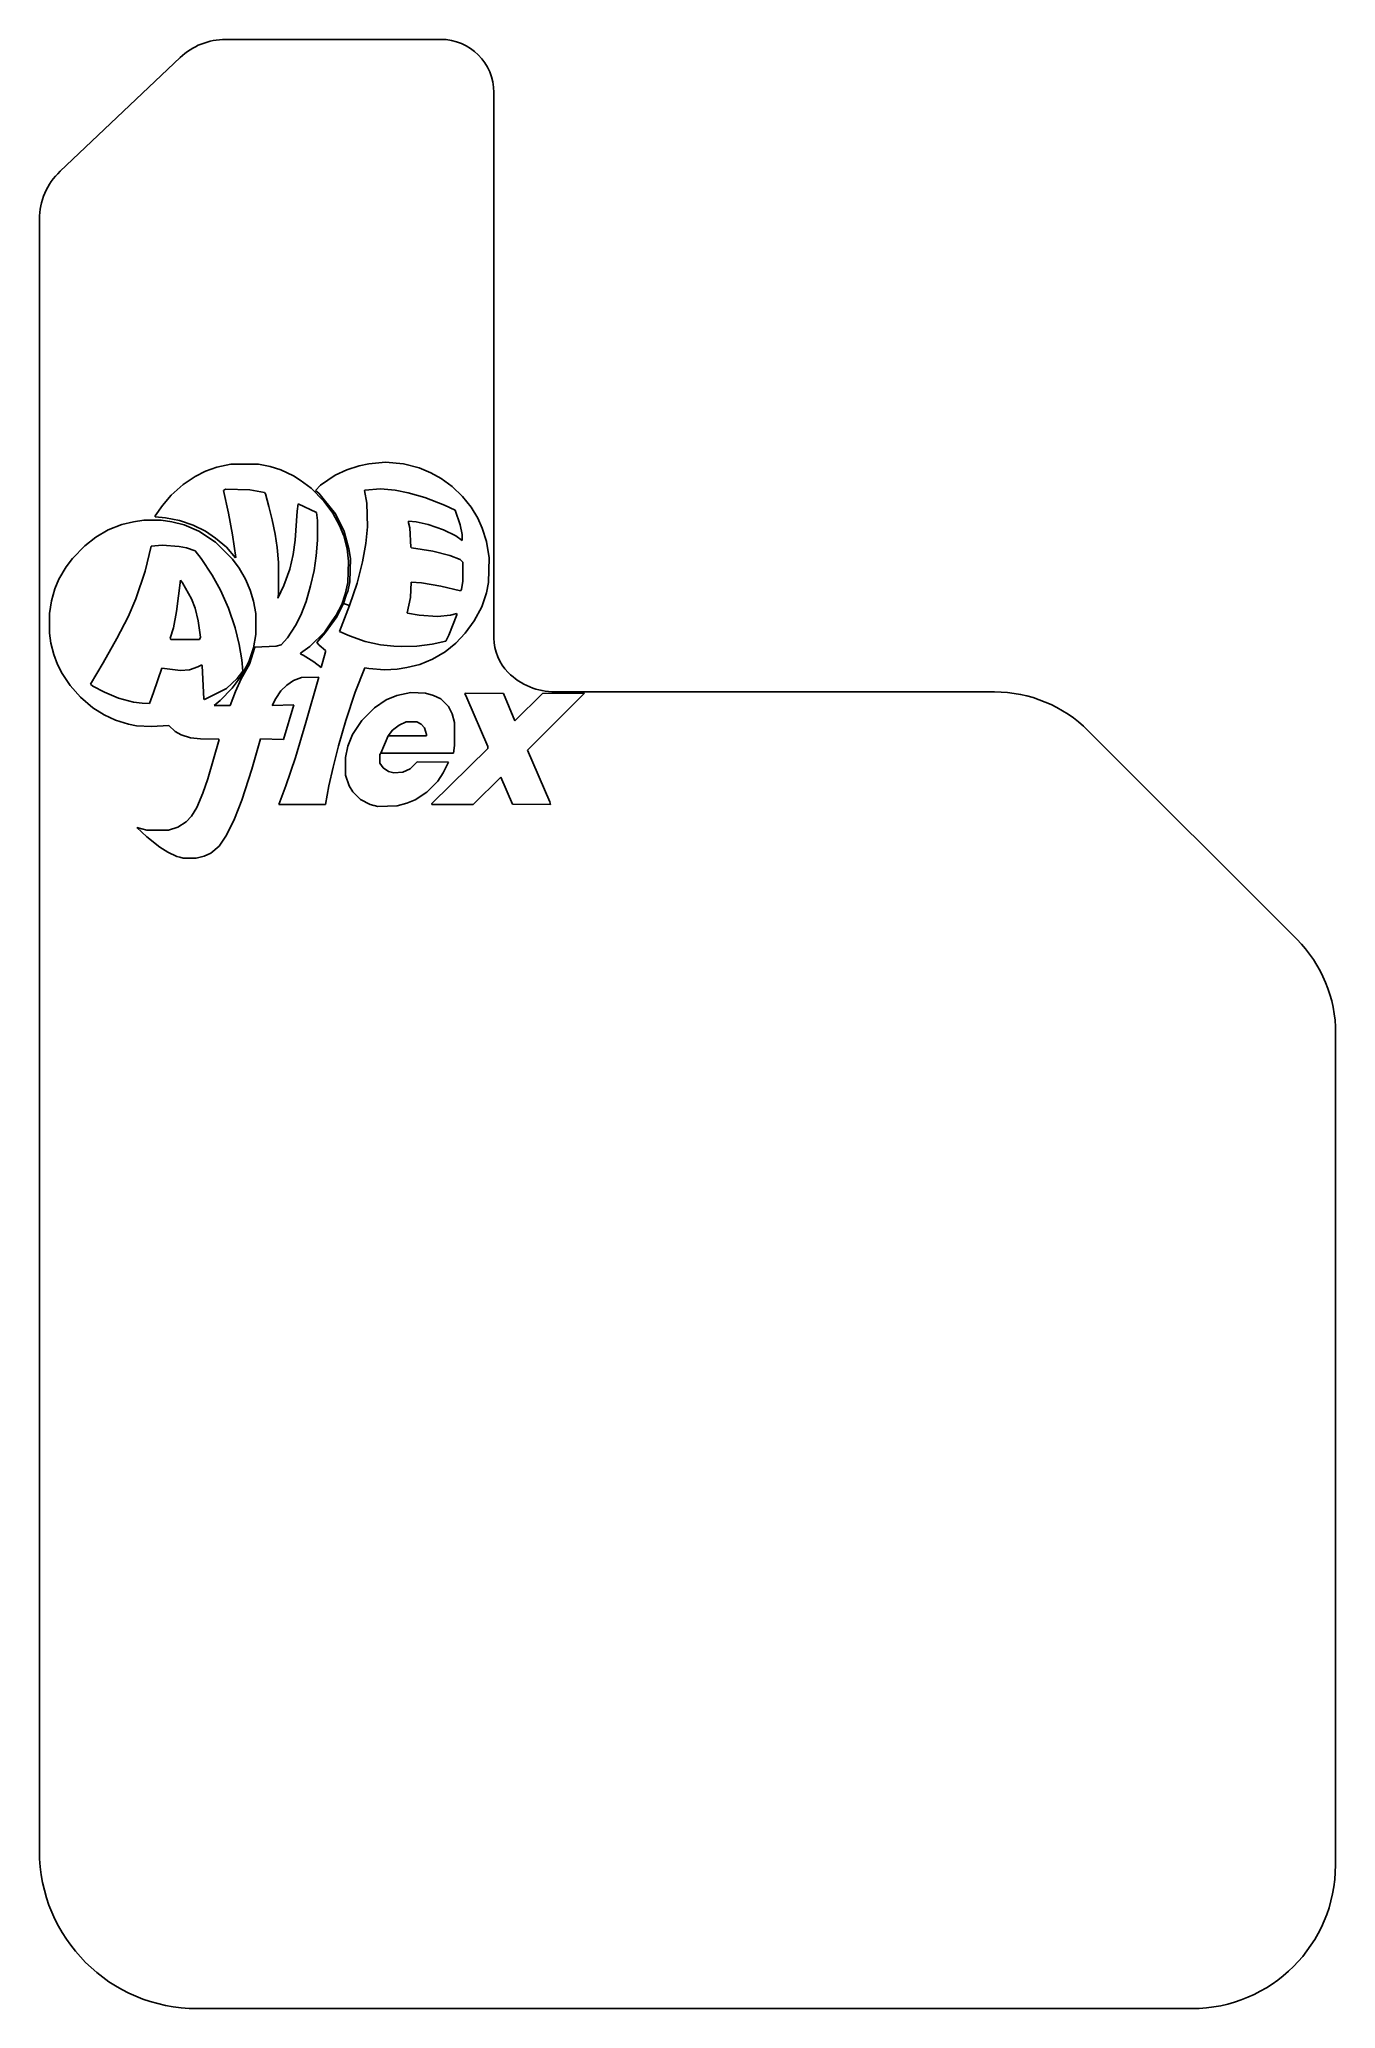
# Model space of a CAD drawing. Extents: x -24.1 to -4.6, y 4.4 to 34.1.
import ezdxf

# ---------------------------------------------------------------- set-up
doc = ezdxf.new("R2010")
doc.units = 0
doc.layers.add('20', color=31, linetype='CONTINUOUS')
doc.layers.add('25', color=7, linetype='CONTINUOUS')

msp = doc.modelspace()

# ---------------------------------------------------------------- linework, layer by layer
at = {"layer": '20'}
for p, q in [((-21.3201, 34.1045), (-18.0749, 34.1045)), ((-23.8193, 32.1143), (-22.0078, 33.8304)), ((-17.2735, 33.3031), (-17.272, 27.686)), ((-24.1315, 6.7672), (-24.1315, 31.3883)), ((-17.272, 27.686), (-17.272, 25.0692)), ((-16.3498, 24.257), (-9.7184, 24.257)), ((-8.3042, 23.6712), (-5.1579, 20.5249)), ((-4.5721, 19.1038), (-4.5735, 6.5545)), ((-21.7508, 4.3865), (-6.7416, 4.3865))]:
    msp.add_line(p, q, dxfattribs=at)
for centre, radius, start, end in [((-21.3201, 33.1045), 1, 90, 133.4518), ((-21.3201, 33.1045), 1, 90, 133.4518), ((-18.0749, 33.3031), 0.8013, 0, 90), ((-18.0749, 33.3031), 0.8013, 0, 90), ((-23.1315, 31.3883), 1, 133.4518, 180), ((-23.1315, 31.3883), 1, 133.4518, 180), ((-16.5376, 25.0692), 0.7344, 180, 225), ((-16.5376, 25.0692), 0.7344, 180, 225), ((-16.3498, 25.257), 1, 224.9999, 269.9999), ((-16.3498, 25.257), 1, 224.9999, 269.9999), ((-9.7184, 22.257), 2, 45, 90), ((-9.7184, 22.257), 2, 45, 90), ((-6.5721, 19.1106), 2, 359.803, 45.0004), ((-6.5721, 19.1106), 2, 359.803, 45.0004), ((-21.7508, 6.7672), 2.3807, 180, 270), ((-21.7508, 6.7672), 2.3807, 180, 270), ((-6.7416, 6.5545), 2.168, 270, 0), ((-6.7416, 6.5545), 2.168, 270, 0)]:
    msp.add_arc(centre, radius, start, end, dxfattribs=at)
at = {"layer": '25'}
for p, q in [((-21.4522, 27.6475), (-21.6265, 27.586)), ((-21.2415, 27.6948), (-21.4522, 27.6475)), ((-20.8251, 27.6949), (-21.2415, 27.6948)), ((-20.6513, 27.6586), (-20.8251, 27.6949)), ((-20.489, 27.6066), (-20.6513, 27.6586)), ((-19.3078, 27.6682), (-19.4914, 27.6082)), ((-19.1587, 27.6998), (-19.3078, 27.6682)), ((-18.9078, 27.7236), (-19.1587, 27.6998)), ((-18.6353, 27.6995), (-18.9078, 27.7236)), ((-18.4026, 27.6407), (-18.6353, 27.6995)), ((-18.224, 27.564), (-18.4026, 27.6407)), ((-21.9619, 27.3883), (-22.1448, 27.2256)), ((-21.7797, 27.5088), (-21.9619, 27.3883)), ((-21.6265, 27.586), (-21.7797, 27.5088)), ((-20.2957, 27.5157), (-20.489, 27.6066)), ((-20.1942, 27.4517), (-20.2957, 27.5157)), ((-20.0319, 27.3301), (-20.1942, 27.4517)), ((-19.8895, 27.3763), (-19.9674, 27.2964)), ((-19.6663, 27.5262), (-19.8895, 27.3763)), ((-19.4914, 27.6082), (-19.6663, 27.5262)), ((-18.0671, 27.4757), (-18.224, 27.564)), ((-17.9042, 27.355), (-18.0671, 27.4757)), ((-17.7493, 27.2078), (-17.9042, 27.355)), ((-22.2759, 27.0709), (-22.3833, 26.9146)), ((-22.1448, 27.2256), (-22.2759, 27.0709)), ((-21.354, 27.2988), (-21.323, 27.3168)), ((-21.2762, 26.9532), (-21.354, 27.2988)), ((-21.323, 27.3168), (-20.9572, 27.3043)), ((-20.9572, 27.3043), (-20.7353, 27.2644)), ((-20.7353, 27.2644), (-20.7206, 27.2471)), ((-20.7206, 27.2471), (-20.6679, 27.055)), ((-20.6679, 27.055), (-20.6179, 26.8523)), ((-20.2394, 26.9836), (-20.2249, 27.0978)), ((-20.2249, 27.0978), (-19.9483, 26.9665)), ((-19.8385, 27.1366), (-20.0319, 27.3301)), ((-19.9674, 27.2964), (-19.9675, 27.2951)), ((-19.9675, 27.2951), (-19.9125, 27.2587)), ((-19.9125, 27.2587), (-19.8349, 27.1565)), ((-19.7036, 26.9558), (-19.8385, 27.1366)), ((-19.8349, 27.1565), (-19.6631, 26.945)), ((-19.2249, 27.2962), (-19.2183, 27.3031)), ((-19.1929, 27.1057), (-19.2249, 27.2962)), ((-19.2183, 27.3031), (-18.9829, 27.3238)), ((-19.1811, 26.7507), (-19.1929, 27.1057)), ((-18.9829, 27.3238), (-18.7619, 27.303)), ((-18.7619, 27.303), (-18.5655, 27.2631)), ((-18.5655, 27.2631), (-18.3176, 27.1917)), ((-18.3176, 27.1917), (-18.0208, 27.0776)), ((-18.0208, 27.0776), (-17.8562, 27.0014)), ((-17.6184, 27.0452), (-17.7493, 27.2078)), ((-17.5175, 26.879), (-17.6184, 27.0452)), ((-22.887, 26.7835), (-23.0928, 26.7037)), ((-22.7131, 26.8251), (-22.887, 26.7835)), ((-22.5549, 26.8467), (-22.7131, 26.8251)), ((-22.2945, 26.8467), (-22.5549, 26.8467)), ((-22.3833, 26.9146), (-22.3833, 26.8991)), ((-22.3833, 26.8991), (-22.2267, 26.8853)), ((-22.1353, 26.8245), (-22.2945, 26.8467)), ((-22.2267, 26.8853), (-22.018, 26.8459)), ((-21.948, 26.777), (-22.1353, 26.8245)), ((-22.018, 26.8459), (-21.8117, 26.7742)), ((-21.7236, 26.6823), (-21.948, 26.777)), ((-21.8117, 26.7742), (-21.6272, 26.6817)), ((-21.2159, 26.6288), (-21.2762, 26.9532)), ((-20.6179, 26.8523), (-20.5757, 26.638)), ((-20.2717, 26.5456), (-20.2394, 26.9836)), ((-19.9483, 26.9665), (-19.9355, 26.8435)), ((-19.9355, 26.8435), (-19.9356, 26.5471)), ((-19.6012, 26.7697), (-19.7036, 26.9558)), ((-19.6631, 26.945), (-19.5304, 26.6787)), ((-19.5383, 26.61), (-19.6012, 26.7697)), ((-19.2057, 26.4951), (-19.1811, 26.7507)), ((-18.4471, 26.8243), (-18.564, 26.8359)), ((-18.564, 26.8359), (-18.5638, 26.8107)), ((-18.5638, 26.8107), (-18.543, 26.7356)), ((-18.2645, 26.783), (-18.4471, 26.8243)), ((-18.0316, 26.7036), (-18.2645, 26.783)), ((-17.8562, 27.0014), (-17.7821, 26.7781)), ((-17.7821, 26.7781), (-17.7515, 26.6325)), ((-17.4488, 26.7284), (-17.5175, 26.879)), ((-23.4458, 26.4623), (-23.6294, 26.2727)), ((-23.2822, 26.5902), (-23.4458, 26.4623)), ((-23.0928, 26.7037), (-23.2822, 26.5902)), ((-22.5376, 26.0788), (-22.4467, 26.4568)), ((-22.4467, 26.4568), (-22.2771, 26.4712)), ((-22.2771, 26.4712), (-22.0236, 26.4506)), ((-22.0236, 26.4506), (-21.9117, 26.4289)), ((-21.4744, 26.5174), (-21.7236, 26.6823)), ((-21.6272, 26.6817), (-21.4745, 26.5798)), ((-21.4745, 26.5798), (-21.308, 26.4403)), ((-21.2187, 26.2623), (-21.4744, 26.5174)), ((-21.1659, 26.2844), (-21.2159, 26.6288)), ((-20.5757, 26.638), (-20.5459, 26.435)), ((-20.2996, 26.3326), (-20.2717, 26.5456)), ((-19.9356, 26.5471), (-19.9559, 26.3128)), ((-19.4894, 26.4145), (-19.5383, 26.61)), ((-19.5304, 26.6787), (-19.4981, 26.547)), ((-19.4981, 26.547), (-19.4597, 26.4145)), ((-19.2556, 26.2224), (-19.2057, 26.4951)), ((-18.543, 26.7356), (-18.5276, 26.442)), ((-17.8479, 26.6149), (-18.0316, 26.7036)), ((-17.7517, 26.5412), (-17.8479, 26.6149)), ((-17.7515, 26.6325), (-17.7517, 26.5412)), ((-17.3846, 26.5284), (-17.4488, 26.7284)), ((-17.3427, 26.2824), (-17.3846, 26.5284)), ((-23.6294, 26.2727), (-23.726, 26.1456)), ((-21.9117, 26.4289), (-21.7827, 26.3871)), ((-21.7827, 26.3871), (-21.6914, 26.2726)), ((-21.6914, 26.2726), (-21.523, 26.0186)), ((-21.308, 26.4403), (-21.1702, 26.279)), ((-21.1164, 26.123), (-21.2187, 26.2623)), ((-21.1702, 26.279), (-21.1659, 26.2844)), ((-20.5459, 26.435), (-20.5232, 26.2117)), ((-20.5232, 26.2117), (-20.524, 25.7305)), ((-20.354, 26.11), (-20.2996, 26.3326)), ((-19.9559, 26.3128), (-19.9874, 26.0906)), ((-19.4656, 26.2312), (-19.4894, 26.4145)), ((-19.4774, 25.9062), (-19.4656, 26.2312)), ((-19.4597, 26.4145), (-19.4349, 26.2702)), ((-19.4349, 26.2702), (-19.4467, 25.9164)), ((-19.3386, 25.8968), (-19.2556, 26.2224)), ((-18.5276, 26.442), (-18.5189, 26.4324)), ((-18.5189, 26.4324), (-18.1934, 26.3788)), ((-18.1934, 26.3788), (-17.9393, 26.3165)), ((-17.9393, 26.3165), (-17.7803, 26.2554)), ((-17.7803, 26.2554), (-17.7412, 26.2166)), ((-17.7412, 26.2166), (-17.7413, 25.9286)), ((-17.3537, 25.9069), (-17.3427, 26.2824)), ((-23.8359, 25.9596), (-23.8963, 25.8145)), ((-23.726, 26.1456), (-23.8359, 25.9596)), ((-22.6764, 25.6633), (-22.5376, 26.0788)), ((-22.0047, 25.9439), (-22.0604, 25.4696)), ((-21.9719, 25.9013), (-22.0047, 25.9439)), ((-21.8375, 25.663), (-21.9719, 25.9013)), ((-21.523, 26.0186), (-21.3983, 25.7914)), ((-21.0195, 25.9601), (-21.1164, 26.123)), ((-20.9495, 25.7943), (-21.0195, 25.9601)), ((-20.5347, 25.6737), (-20.4429, 25.8639)), ((-20.4429, 25.8639), (-20.354, 26.11)), ((-20.0391, 25.8563), (-20.107, 25.6236)), ((-19.9874, 26.0906), (-20.0391, 25.8563)), ((-19.5175, 25.732), (-19.4774, 25.9062)), ((-19.4467, 25.9164), (-19.4781, 25.7746)), ((-19.45, 25.5621), (-19.3386, 25.8968)), ((-18.5202, 25.9147), (-18.5337, 25.6835)), ((-18.366, 25.9018), (-18.5202, 25.9147)), ((-18.0716, 25.8506), (-18.366, 25.9018)), ((-17.7413, 25.9286), (-17.7629, 25.8045)), ((-17.387, 25.7545), (-17.3537, 25.9069)), ((-23.9487, 25.6336), (-23.9801, 25.4393)), ((-23.8963, 25.8145), (-23.9487, 25.6336)), ((-22.7916, 25.389), (-22.6764, 25.6633)), ((-21.7822, 25.5223), (-21.8375, 25.663)), ((-21.3983, 25.7914), (-21.2789, 25.5214)), ((-20.9011, 25.6271), (-20.9495, 25.7943)), ((-20.8672, 25.4394), (-20.9011, 25.6271)), ((-20.524, 25.7305), (-20.5347, 25.6737)), ((-20.107, 25.6236), (-20.1879, 25.4168)), ((-19.6511, 25.4129), (-19.5702, 25.575)), ((-19.5409, 25.5923), (-19.6424, 25.3881)), ((-19.6023, 25.1707), (-19.45, 25.5621)), ((-19.5702, 25.575), (-19.5175, 25.732)), ((-19.4971, 25.7345), (-19.5409, 25.5923)), ((-19.5409, 25.5923), (-19.45, 25.5621)), ((-19.45, 25.5621), (-19.5409, 25.5923)), ((-19.4781, 25.7746), (-19.4971, 25.7345)), ((-18.5337, 25.6835), (-18.5815, 25.4508)), ((-17.7771, 25.782), (-18.0716, 25.8506)), ((-17.7629, 25.8045), (-17.7771, 25.782)), ((-17.4574, 25.5427), (-17.387, 25.7545)), ((-23.9801, 25.4393), (-23.9797, 25.1453)), ((-22.9608, 25.0631), (-22.7916, 25.389)), ((-22.0604, 25.4696), (-22.1087, 25.226)), ((-21.7338, 25.3315), (-21.7822, 25.5223)), ((-21.6996, 25.0831), (-21.7338, 25.3315)), ((-21.2789, 25.5214), (-21.1775, 25.2263)), ((-20.8668, 25.1238), (-20.8672, 25.4394)), ((-20.1879, 25.4168), (-20.2684, 25.2572)), ((-19.8221, 25.165), (-19.7121, 25.3281)), ((-19.6424, 25.3881), (-19.8189, 25.1485)), ((-19.7121, 25.3281), (-19.6511, 25.4129)), ((-18.5815, 25.4508), (-18.5786, 25.4458)), ((-18.5786, 25.4458), (-18.399, 25.4143)), ((-18.399, 25.4143), (-18.125, 25.3935)), ((-18.125, 25.3935), (-17.9293, 25.4136)), ((-17.833, 25.421), (-17.9548, 25.1156)), ((-17.9293, 25.4136), (-17.8326, 25.4425)), ((-17.8326, 25.4425), (-17.833, 25.421)), ((-17.7057, 25.145), (-17.5694, 25.3277)), ((-17.5694, 25.3277), (-17.4574, 25.5427)), ((-23.9797, 25.1453), (-23.9581, 24.9932)), ((-23.9581, 24.9932), (-23.9155, 24.8208)), ((-23.1684, 24.6979), (-22.9608, 25.0631)), ((-22.1087, 25.226), (-22.1605, 25.0674)), ((-22.1605, 25.0674), (-22.1548, 25.0582)), ((-22.1548, 25.0582), (-22.1546, 25.0578)), ((-22.1546, 25.0578), (-22.1489, 25.0486)), ((-22.1489, 25.0486), (-21.7133, 25.0486)), ((-21.7133, 25.0486), (-21.6996, 25.0831)), ((-21.1775, 25.2263), (-21.1147, 24.9724)), ((-21.1147, 24.9724), (-21.075, 24.7394)), ((-20.9027, 24.9218), (-20.8668, 25.1238)), ((-20.4852, 24.968), (-20.561, 24.9452)), ((-20.3894, 25.0739), (-20.4852, 24.968)), ((-20.2684, 25.2572), (-20.3894, 25.0739)), ((-20.0519, 24.9417), (-19.8221, 25.165)), ((-19.8189, 25.1485), (-19.9432, 25.0022)), ((-19.9432, 25.0022), (-19.9095, 24.9616)), ((-19.4534, 25.1013), (-19.6023, 25.1707)), ((-19.2163, 25.0196), (-19.4534, 25.1013)), ((-18.9854, 24.9684), (-19.2163, 25.0196)), ((-18.7826, 24.9468), (-18.9854, 24.9684)), ((-18.2034, 24.9776), (-18.3201, 24.963)), ((-17.9998, 25.024), (-18.2034, 24.9776)), ((-18.0103, 24.8642), (-17.8478, 24.9952)), ((-17.9548, 25.1156), (-17.9998, 25.024)), ((-17.8478, 24.9952), (-17.7057, 25.145)), ((-23.9155, 24.8208), (-23.8568, 24.6724)), ((-23.8568, 24.6724), (-23.7876, 24.5353)), ((-23.3616, 24.3758), (-23.1684, 24.6979)), ((-20.9631, 24.6744), (-21.0857, 24.4542)), ((-21.0852, 24.4925), (-20.9717, 24.7108)), ((-21.075, 24.7394), (-21.0608, 24.5709)), ((-20.9717, 24.7108), (-20.9027, 24.9218)), ((-20.8821, 24.9332), (-20.9631, 24.6744)), ((-20.561, 24.9452), (-20.8821, 24.9332)), ((-20.1894, 24.8413), (-20.0519, 24.9417)), ((-20.1883, 24.8261), (-20.1894, 24.8413)), ((-20.1495, 24.8137), (-20.1883, 24.8261)), ((-19.9917, 24.7107), (-20.1495, 24.8137)), ((-19.8775, 24.623), (-19.9917, 24.7107)), ((-19.9095, 24.9616), (-19.8136, 24.8832)), ((-19.8137, 24.8617), (-19.8775, 24.623)), ((-19.8136, 24.8832), (-19.8137, 24.8617)), ((-18.6604, 24.94), (-18.7826, 24.9468)), ((-18.4373, 24.9483), (-18.6604, 24.94)), ((-18.5889, 24.6235), (-18.3886, 24.6732)), ((-18.3202, 24.9629), (-18.4373, 24.9483)), ((-18.3886, 24.6732), (-18.1992, 24.7522)), ((-18.3201, 24.963), (-18.3202, 24.9629)), ((-18.1992, 24.7522), (-18.0103, 24.8642)), ((-23.7876, 24.5353), (-23.667, 24.3532)), ((-23.323, 24.346), (-23.3616, 24.3758)), ((-22.2846, 24.6168), (-22.41, 24.2488)), ((-22.0027, 24.5794), (-22.2846, 24.6168)), ((-21.8653, 24.5927), (-22.0027, 24.5794)), ((-21.7387, 24.6342), (-21.8653, 24.5927)), ((-21.6811, 24.6639), (-21.7387, 24.6342)), ((-21.68, 24.6631), (-21.6811, 24.6639)), ((-21.6739, 24.656), (-21.68, 24.6631)), ((-21.6503, 24.1501), (-21.6739, 24.656)), ((-21.1473, 24.4588), (-21.3081, 24.3075)), ((-21.2204, 24.3119), (-21.0852, 24.4925)), ((-21.0857, 24.4542), (-21.172, 24.2615)), ((-21.0608, 24.5709), (-21.1473, 24.4588)), ((-21.0857, 24.4542), (-21.1473, 24.4588)), ((-21.1473, 24.4588), (-21.0857, 24.4542)), ((-20.3971, 24.3611), (-20.2953, 24.4289)), ((-20.2953, 24.4289), (-20.1747, 24.4732)), ((-20.1747, 24.4732), (-19.9133, 24.4812)), ((-19.9133, 24.4812), (-20.109, 23.7945)), ((-19.3645, 24.2515), (-19.2195, 24.6226)), ((-19.2195, 24.6226), (-19.1607, 24.6118)), ((-19.1607, 24.6118), (-18.9253, 24.5895)), ((-18.9253, 24.5895), (-18.7314, 24.6027)), ((-18.7314, 24.6027), (-18.5889, 24.6235)), ((-23.667, 24.3532), (-23.5115, 24.1768)), ((-23.5115, 24.1768), (-23.3231, 24.0186)), ((-23.1514, 24.2521), (-23.323, 24.346)), ((-22.9375, 24.1634), (-23.1514, 24.2521)), ((-22.7098, 24.1044), (-22.9375, 24.1634)), ((-22.5827, 24.0861), (-22.7098, 24.1044)), ((-22.4675, 24.0835), (-22.5827, 24.0861)), ((-22.4102, 24.2485), (-22.4675, 24.0835)), ((-22.41, 24.2488), (-22.4102, 24.2485)), ((-21.6403, 24.1401), (-21.6503, 24.1501)), ((-21.3081, 24.3075), (-21.6403, 24.1401)), ((-21.4926, 24.0537), (-21.4029, 24.1278)), ((-21.4029, 24.1278), (-21.2204, 24.3119)), ((-21.172, 24.2615), (-21.2517, 24.053)), ((-20.6177, 24.0506), (-20.5624, 24.1598)), ((-20.5624, 24.1598), (-20.487, 24.2711)), ((-20.487, 24.2711), (-20.3971, 24.3611)), ((-19.5095, 23.8255), (-19.3645, 24.2515)), ((-18.8991, 24.1362), (-19.0771, 24.0181)), ((-18.7354, 24.2053), (-18.8991, 24.1362)), ((-18.5286, 24.2481), (-18.7354, 24.2053)), ((-18.3057, 24.237), (-18.5286, 24.2481)), ((-18.1827, 24.2046), (-18.3057, 24.237)), ((-18.0714, 24.1509), (-18.1827, 24.2046)), ((-17.9593, 24.0373), (-18.0714, 24.1509)), ((-17.7084, 24.2362), (-17.7094, 24.2352)), ((-17.7094, 24.2352), (-17.6819, 24.17)), ((-17.1288, 24.2308), (-17.7084, 24.2362)), ((-17.6819, 24.17), (-17.3655, 23.4321)), ((-16.9551, 23.8183), (-17.1288, 24.2308)), ((-16.5375, 24.2356), (-16.9551, 23.8183)), ((-16.7658, 23.3766), (-15.9076, 24.2359)), ((-15.9076, 24.2359), (-16.5375, 24.2356)), ((-23.3231, 24.0186), (-23.1552, 23.9092)), ((-23.1552, 23.9092), (-22.9852, 23.8308)), ((-22.9852, 23.8308), (-22.7855, 23.77)), ((-21.2517, 24.053), (-21.4926, 24.0537)), ((-20.2915, 24.0605), (-20.6177, 24.0506)), ((-20.4494, 23.5406), (-20.2915, 24.0605)), ((-20.109, 23.7945), (-20.2694, 23.2663)), ((-19.6205, 23.4429), (-19.5095, 23.8255)), ((-19.2659, 23.8269), (-19.4049, 23.6166)), ((-19.0771, 24.0181), (-19.2659, 23.8269)), ((-18.7003, 23.7577), (-18.5988, 23.8038)), ((-18.5988, 23.8038), (-18.4368, 23.8037)), ((-18.4368, 23.8037), (-18.3725, 23.7688)), ((-17.9041, 23.9254), (-17.9593, 24.0373)), ((-17.8685, 23.7946), (-17.9041, 23.9254)), ((-17.8687, 23.449), (-17.8685, 23.7946)), ((-22.7855, 23.77), (-22.6642, 23.7461)), ((-22.6642, 23.7461), (-22.439, 23.733)), ((-22.439, 23.733), (-22.179, 23.7487)), ((-22.179, 23.7487), (-22.0839, 23.6606)), ((-22.0839, 23.6606), (-21.9935, 23.6082)), ((-21.9935, 23.6082), (-21.8509, 23.5658)), ((-21.8509, 23.5658), (-21.6984, 23.5477)), ((-21.6984, 23.5477), (-21.4248, 23.5441)), ((-21.4206, 23.5397), (-21.5905, 22.9468)), ((-21.4248, 23.5441), (-21.4206, 23.5397)), ((-20.9237, 23.0925), (-20.7949, 23.5476)), ((-20.7949, 23.5476), (-20.4494, 23.5406)), ((-19.4049, 23.6166), (-19.4771, 23.4362)), ((-18.9789, 23.3317), (-18.8693, 23.5965)), ((-18.8693, 23.5965), (-18.9789, 23.3317)), ((-18.8693, 23.5965), (-18.8038, 23.6778)), ((-18.2909, 23.5959), (-18.8693, 23.5965)), ((-18.8038, 23.6778), (-18.7003, 23.7577)), ((-18.3725, 23.7688), (-18.3199, 23.7129)), ((-18.3199, 23.7129), (-18.2899, 23.6129)), ((-18.2898, 23.5959), (-18.2909, 23.5959)), ((-18.2899, 23.6129), (-18.2898, 23.6045)), ((-18.2898, 23.6045), (-18.2898, 23.5959)), ((-20.2694, 23.2663), (-20.4114, 22.8394)), ((-19.7001, 23.1227), (-19.6205, 23.4429)), ((-19.4771, 23.4362), (-19.5138, 23.2661)), ((-19.5138, 23.2661), (-19.5122, 23.0009)), ((-18.9942, 23.1807), (-18.9923, 23.3103)), ((-18.9452, 23.1096), (-18.9942, 23.1807)), ((-18.9923, 23.3103), (-18.9789, 23.3317)), ((-18.9789, 23.3317), (-17.8848, 23.3325)), ((-18.4326, 23.2), (-18.5361, 23.0983)), ((-17.9562, 23.1946), (-18.4326, 23.2)), ((-17.3653, 23.4046), (-18.2078, 22.5756)), ((-18.0373, 23.0339), (-17.9562, 23.1946)), ((-17.8848, 23.3325), (-17.8687, 23.449)), ((-17.3655, 23.4321), (-17.3653, 23.4046)), ((-16.4307, 22.5959), (-16.7658, 23.3766)), ((-21.5905, 22.9468), (-21.6657, 22.7277)), ((-21.0753, 22.6257), (-20.9237, 23.0925)), ((-19.7619, 22.8389), (-19.7001, 23.1227)), ((-19.5122, 23.0009), (-19.457, 22.841)), ((-18.8636, 23.0568), (-18.9452, 23.1096)), ((-18.7825, 23.0349), (-18.8636, 23.0568)), ((-18.6461, 23.0445), (-18.7825, 23.0349)), ((-18.5361, 23.0983), (-18.6461, 23.0445)), ((-18.2845, 22.7452), (-18.1216, 22.9098)), ((-18.1216, 22.9098), (-18.0373, 23.0339)), ((-17.5838, 22.5598), (-17.1698, 22.9706)), ((-17.1698, 22.9706), (-16.9927, 22.5647)), ((-21.6657, 22.7277), (-21.7547, 22.5139)), ((-21.1872, 22.3409), (-21.0753, 22.6257)), ((-20.4114, 22.8394), (-20.5159, 22.5597)), ((-19.8164, 22.5598), (-19.7619, 22.8389)), ((-19.457, 22.841), (-19.4024, 22.7478)), ((-19.4024, 22.7478), (-19.2868, 22.6327)), ((-19.2868, 22.6327), (-19.1381, 22.5599)), ((-18.589, 22.5772), (-18.4636, 22.6289)), ((-18.4636, 22.6289), (-18.2845, 22.7452)), ((-16.4191, 22.5594), (-16.4307, 22.5959)), ((-21.9173, 22.2947), (-22.0422, 22.2138)), ((-21.8337, 22.3808), (-21.9173, 22.2947)), ((-21.7547, 22.5139), (-21.8337, 22.3808)), ((-21.3088, 22.0971), (-21.1872, 22.3409)), ((-20.5159, 22.5597), (-19.8164, 22.5598)), ((-19.1381, 22.5599), (-19.0825, 22.5447)), ((-19.0825, 22.5447), (-19.0821, 22.5446)), ((-19.0821, 22.5446), (-19.0262, 22.5293)), ((-19.0262, 22.5293), (-18.7323, 22.537)), ((-18.7323, 22.537), (-18.589, 22.5772)), ((-18.2078, 22.5756), (-18.2085, 22.5674)), ((-18.2085, 22.5674), (-18.2085, 22.5673)), ((-18.2085, 22.5673), (-18.2077, 22.5597)), ((-18.2077, 22.5597), (-17.5838, 22.5598)), ((-16.9927, 22.5647), (-16.4191, 22.5594)), ((-22.5104, 22.1714), (-22.6625, 22.2114)), ((-22.6625, 22.2114), (-22.5104, 22.0683)), ((-22.1852, 22.1687), (-22.5104, 22.1714)), ((-22.5104, 22.0683), (-22.3163, 21.9133)), ((-22.0422, 22.2138), (-22.1852, 22.1687)), ((-21.4203, 21.9292), (-21.3088, 22.0971)), ((-22.3163, 21.9133), (-22.1933, 21.8385)), ((-22.1933, 21.8385), (-22.0585, 21.7755)), ((-22.0585, 21.7755), (-22.0099, 21.762)), ((-22.0099, 21.762), (-22.0098, 21.7619)), ((-22.0098, 21.7619), (-21.9612, 21.7488)), ((-21.9612, 21.7488), (-21.768, 21.7471)), ((-21.768, 21.7471), (-21.6472, 21.7784)), ((-21.6472, 21.7784), (-21.5457, 21.8248)), ((-21.5457, 21.8248), (-21.4203, 21.9292))]:
    msp.add_line(p, q, dxfattribs=at)

doc.saveas('drawing.dxf')
